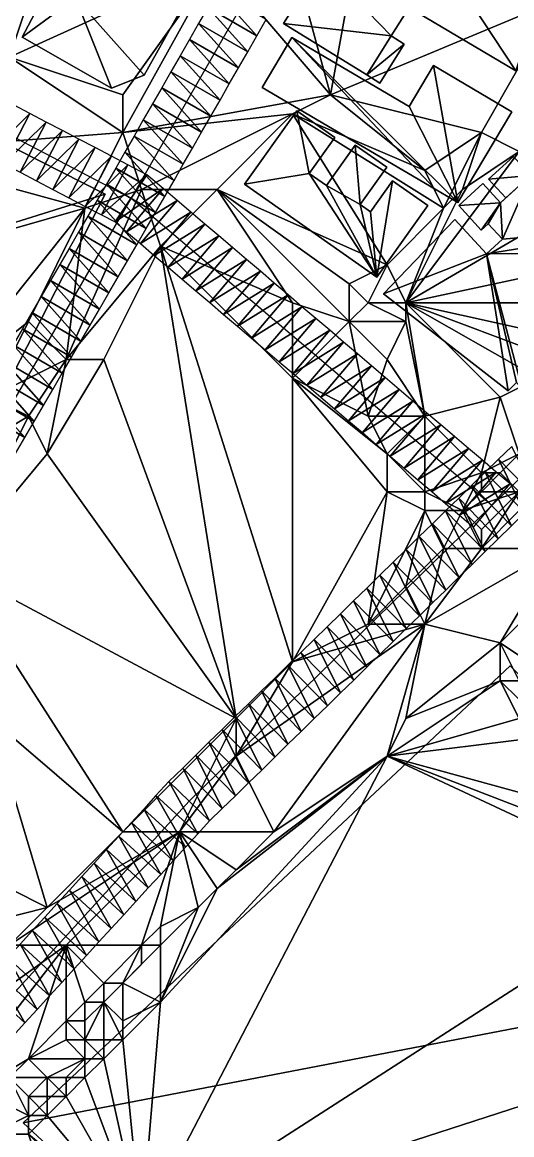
# Model space of a CAD drawing. Header units: metres. Extents: x -1103 to 901, y -902 to 905.
# Drawn here: x -886.7 to -834.8, y -190 to -72.3 of the extents above; entities that cross this region are included whole.
import ezdxf

# ---------------------------------------------------------------- set-up
doc = ezdxf.new("R2010")
doc.units = ezdxf.units.M
for name, color, linetype in [('OSM_BUILDING_FOOTPRINTS', 7, 'CONTINUOUS'), ('OSM_BUILDING_ROOFS', 1, 'CONTINUOUS'), ('OSM_BUILDING_WALLS', 8, 'CONTINUOUS'), ('OSM_ROAD_AXES', 2, 'CONTINUOUS'), ('OSM_ROAD_SURFACE', 9, 'CONTINUOUS'), ('OSM_TERRAIN', 3, 'CONTINUOUS')]:
    doc.layers.add(name, color=color, linetype=linetype)

msp = doc.modelspace()

# ---------------------------------------------------------------- linework, layer by layer
at = {"layer": 'OSM_BUILDING_FOOTPRINTS'}
for points in [[(-882.99, -62.86, 20.18), (-880.97, -58.94, 20.18), (-867.33, -66.48, 20.18), (-873.74, -77.91, 20.18), (-877.2, -79.29, 20.18), (-886.64, -73.89, 20.18), (-883.74, -68.31, 20.18), (-880.99, -69.72, 20.18), (-878.59, -65.11, 20.18), (-882.99, -62.86, 20.18)], [(-851.06, -67.53, 20.07), (-846.22, -59.48, 20.07), (-830.54, -68.78, 20.07), (-832.5, -72.05, 20.07), (-831.47, -72.65, 20.07), (-834.36, -77.45, 20.07), (-851.06, -67.53, 20.07)], [(-850.14, -77.89, 20.05), (-858.96, -72.44, 20.05), (-854.98, -66.09, 20.05), (-846.16, -71.55, 20.05), (-847.57, -73.77, 20.05), (-846.17, -74.63, 20.05), (-848.76, -78.76, 20.05), (-850.14, -77.89, 20.05)], [(-861.24, -79.22, 19.71), (-858.09, -73.94, 19.71), (-845.65, -81.25, 19.71), (-843.08, -76.91, 19.71), (-834.79, -81.79, 19.71), (-840.51, -91.4, 19.71), (-842.91, -89.99, 19.71), (-861.24, -79.22, 19.71)], [(-898.92, -79.86, 19.47), (-877.86, -90.51, 19.47), (-888.38, -111.04, 19.47), (-909.43, -100.39, 19.47), (-898.92, -79.86, 19.47)], [(-840.8, -93.18, 20.12), (-848.39, -101.06, 20.12), (-835.18, -111.33, 20.12), (-834.28, -110.44, 20.12), (-833.69, -111.12, 20.12), (-816.24, -96.61, 20.12), (-818.14, -93.73, 20.12), (-825.99, -84.3, 20.12), (-826.35, -84.54, 20.12), (-830.19, -80.33, 20.12), (-833.12, -82.88, 20.12), (-830.13, -86.13, 20.12), (-832.79, -88.53, 20.12), (-834.61, -86.54, 20.12), (-837.24, -88.93, 20.12), (-835.43, -90.91, 20.12), (-835.99, -91.42, 20.12), (-837.85, -89.4, 20.12), (-840.41, -91.72, 20.12), (-838.02, -94.33, 20.12), (-837.27, -93.64, 20.12), (-835.78, -95.27, 20.12), (-837.47, -96.81, 20.12), (-840.8, -93.18, 20.12)], [(-863.1, -89.44, 19.61), (-857.57, -81.68, 19.61), (-853.54, -84.5, 19.61), (-856.26, -88.31, 19.61), (-854.43, -89.6, 19.61), (-851.38, -85.31, 19.61), (-848.03, -87.66, 19.61), (-850.85, -91.61, 19.61), (-849.76, -92.37, 19.61), (-847.42, -89.09, 19.61), (-843.68, -91.72, 19.61), (-849.08, -99.31, 19.61), (-863.1, -89.44, 19.61)], [(-834.95, -140.42, 16.01), (-803, -172.74, 16.01), (-853.96, -219.1, 16.01), (-886.54, -188.79, 16.01), (-834.95, -140.42, 16.01)]]:
    msp.add_polyline3d(points, close=True, dxfattribs=at)
at = {"layer": 'OSM_BUILDING_ROOFS'}
for points in [[(-846.22, -59.48, 47.67), (-851.06, -67.53, 47.67), (-834.36, -77.45, 47.67)], [(-832.5, -72.05, 47.67), (-846.22, -59.48, 47.67), (-834.36, -77.45, 47.67)], [(-880.99, -69.72, 28.58), (-873.74, -77.91, 28.58), (-867.33, -66.48, 28.58)], [(-847.57, -73.77, 30.05), (-854.98, -66.09, 30.05), (-858.96, -72.44, 30.05)], [(-847.57, -73.77, 30.05), (-846.16, -71.55, 30.05), (-854.98, -66.09, 30.05)], [(-880.99, -69.72, 28.58), (-883.74, -68.31, 28.58), (-886.64, -73.89, 28.58)], [(-880.99, -69.72, 28.58), (-886.64, -73.89, 28.58), (-877.2, -79.29, 28.58)], [(-880.99, -69.72, 28.58), (-877.2, -79.29, 28.58), (-873.74, -77.91, 28.58)], [(-847.57, -73.77, 30.05), (-858.96, -72.44, 30.05), (-850.14, -77.89, 30.05)], [(-858.09, -73.94, 31.31), (-861.24, -79.22, 31.31), (-842.91, -89.99, 31.31)], [(-858.09, -73.94, 31.31), (-842.91, -89.99, 31.31), (-840.51, -91.4, 31.31)], [(-840.51, -91.4, 31.31), (-845.65, -81.25, 31.31), (-858.09, -73.94, 31.31)], [(-850.14, -77.89, 30.05), (-846.17, -74.63, 30.05), (-847.57, -73.77, 30.05)], [(-850.14, -77.89, 30.05), (-848.76, -78.76, 30.05), (-846.17, -74.63, 30.05)], [(-840.51, -91.4, 31.31), (-843.08, -76.91, 31.31), (-845.65, -81.25, 31.31)], [(-840.51, -91.4, 31.31), (-834.79, -81.79, 31.31), (-843.08, -76.91, 31.31)], [(-877.86, -90.51, 53.47), (-898.92, -79.86, 53.47), (-909.43, -100.39, 53.47)], [(-856.26, -88.31, 28.01), (-857.57, -81.68, 28.01), (-863.1, -89.44, 28.01)], [(-856.26, -88.31, 28.01), (-853.54, -84.5, 28.01), (-857.57, -81.68, 28.01)], [(-850.85, -91.61, 28.01), (-851.38, -85.31, 28.01), (-854.43, -89.6, 28.01)], [(-850.85, -91.61, 28.01), (-848.03, -87.66, 28.01), (-851.38, -85.31, 28.01)], [(-832.79, -88.53, 38.12), (-834.61, -86.54, 38.12), (-837.24, -88.93, 38.12)], [(-856.26, -88.31, 28.01), (-863.1, -89.44, 28.01), (-849.08, -99.31, 28.01)], [(-849.08, -99.31, 28.01), (-854.43, -89.6, 28.01), (-856.26, -88.31, 28.01)], [(-849.08, -99.31, 28.01), (-847.42, -89.09, 28.01), (-849.76, -92.37, 28.01)], [(-849.08, -99.31, 28.01), (-843.68, -91.72, 28.01), (-847.42, -89.09, 28.01)], [(-835.99, -91.42, 38.12), (-837.85, -89.4, 38.12), (-840.41, -91.72, 38.12)], [(-832.79, -88.53, 38.12), (-837.24, -88.93, 38.12), (-835.43, -90.91, 38.12)], [(-832.79, -88.53, 38.12), (-835.43, -90.91, 38.12), (-835.99, -91.42, 38.12)], [(-835.78, -95.27, 38.12), (-832.79, -88.53, 38.12), (-835.99, -91.42, 38.12)], [(-835.78, -95.27, 38.12), (-818.14, -93.73, 38.12), (-832.79, -88.53, 38.12)], [(-877.86, -90.51, 53.47), (-909.43, -100.39, 53.47), (-888.38, -111.04, 53.47)], [(-849.08, -99.31, 28.01), (-850.85, -91.61, 28.01), (-854.43, -89.6, 28.01)], [(-849.08, -99.31, 28.01), (-849.76, -92.37, 28.01), (-850.85, -91.61, 28.01)], [(-835.99, -91.42, 38.12), (-840.41, -91.72, 38.12), (-838.02, -94.33, 38.12)], [(-835.99, -91.42, 38.12), (-838.02, -94.33, 38.12), (-837.27, -93.64, 38.12)], [(-835.99, -91.42, 38.12), (-837.27, -93.64, 38.12), (-835.78, -95.27, 38.12)], [(-837.47, -96.81, 38.12), (-840.8, -93.18, 38.12), (-848.39, -101.06, 38.12)], [(-837.47, -96.81, 38.12), (-816.24, -96.61, 38.12), (-818.14, -93.73, 38.12)], [(-835.78, -95.27, 38.12), (-837.47, -96.81, 38.12), (-818.14, -93.73, 38.12)], [(-837.47, -96.81, 38.12), (-848.39, -101.06, 38.12), (-835.18, -111.33, 38.12)], [(-837.47, -96.81, 38.12), (-833.69, -111.12, 38.12), (-816.24, -96.61, 38.12)], [(-837.47, -96.81, 38.12), (-835.18, -111.33, 38.12), (-834.28, -110.44, 38.12)], [(-837.47, -96.81, 38.12), (-834.28, -110.44, 38.12), (-833.69, -111.12, 38.12)], [(-803, -172.74, 27.61), (-834.95, -140.42, 27.61), (-886.54, -188.79, 27.61)], [(-803, -172.74, 27.61), (-886.54, -188.79, 27.61), (-853.96, -219.1, 27.61)]]:
    msp.add_3dface(points, dxfattribs=at)
at = {"layer": 'OSM_BUILDING_WALLS'}
for points in [[(-873.74, -77.91, 20.18), (-867.33, -66.48, 20.18), (-867.33, -66.48, 28.58)], [(-873.74, -77.91, 20.18), (-867.33, -66.48, 28.58), (-873.74, -77.91, 28.58)], [(-854.98, -66.09, 20.05), (-858.96, -72.44, 20.05), (-858.96, -72.44, 30.05)], [(-854.98, -66.09, 20.05), (-858.96, -72.44, 30.05), (-854.98, -66.09, 30.05)], [(-851.06, -67.53, 20.07), (-834.36, -77.45, 20.07), (-834.36, -77.45, 47.67)], [(-851.06, -67.53, 20.07), (-834.36, -77.45, 47.67), (-851.06, -67.53, 47.67)], [(-883.74, -68.31, 20.18), (-886.64, -73.89, 20.18), (-886.64, -73.89, 28.58)], [(-883.74, -68.31, 20.18), (-886.64, -73.89, 28.58), (-883.74, -68.31, 28.58)], [(-847.57, -73.77, 20.05), (-846.16, -71.55, 20.05), (-846.16, -71.55, 30.05)], [(-847.57, -73.77, 20.05), (-846.16, -71.55, 30.05), (-847.57, -73.77, 30.05)], [(-858.96, -72.44, 20.05), (-850.14, -77.89, 20.05), (-850.14, -77.89, 30.05)], [(-858.96, -72.44, 20.05), (-850.14, -77.89, 30.05), (-858.96, -72.44, 30.05)], [(-886.64, -73.89, 20.18), (-877.2, -79.29, 20.18), (-877.2, -79.29, 28.58)], [(-886.64, -73.89, 20.18), (-877.2, -79.29, 28.58), (-886.64, -73.89, 28.58)], [(-858.09, -73.94, 19.71), (-861.24, -79.22, 19.71), (-861.24, -79.22, 31.31)], [(-858.09, -73.94, 19.71), (-861.24, -79.22, 31.31), (-858.09, -73.94, 31.31)], [(-845.65, -81.25, 19.71), (-858.09, -73.94, 19.71), (-858.09, -73.94, 31.31)], [(-845.65, -81.25, 19.71), (-858.09, -73.94, 31.31), (-845.65, -81.25, 31.31)], [(-846.17, -74.63, 20.05), (-847.57, -73.77, 20.05), (-847.57, -73.77, 30.05)], [(-846.17, -74.63, 20.05), (-847.57, -73.77, 30.05), (-846.17, -74.63, 30.05)], [(-848.76, -78.76, 20.05), (-846.17, -74.63, 20.05), (-846.17, -74.63, 30.05)], [(-848.76, -78.76, 20.05), (-846.17, -74.63, 30.05), (-848.76, -78.76, 30.05)], [(-843.08, -76.91, 19.71), (-845.65, -81.25, 19.71), (-845.65, -81.25, 31.31)], [(-843.08, -76.91, 19.71), (-845.65, -81.25, 31.31), (-843.08, -76.91, 31.31)], [(-834.79, -81.79, 19.71), (-843.08, -76.91, 19.71), (-843.08, -76.91, 31.31)], [(-834.79, -81.79, 19.71), (-843.08, -76.91, 31.31), (-834.79, -81.79, 31.31)], [(-877.2, -79.29, 20.18), (-873.74, -77.91, 20.18), (-873.74, -77.91, 28.58)], [(-877.2, -79.29, 20.18), (-873.74, -77.91, 28.58), (-877.2, -79.29, 28.58)], [(-850.14, -77.89, 20.05), (-848.76, -78.76, 20.05), (-848.76, -78.76, 30.05)], [(-850.14, -77.89, 20.05), (-848.76, -78.76, 30.05), (-850.14, -77.89, 30.05)], [(-877.86, -90.51, 19.47), (-898.92, -79.86, 19.47), (-898.92, -79.86, 53.47)], [(-877.86, -90.51, 19.47), (-898.92, -79.86, 53.47), (-877.86, -90.51, 53.47)], [(-861.24, -79.22, 19.71), (-842.91, -89.99, 19.71), (-842.91, -89.99, 31.31)], [(-861.24, -79.22, 19.71), (-842.91, -89.99, 31.31), (-861.24, -79.22, 31.31)], [(-857.57, -81.68, 19.61), (-863.1, -89.44, 19.61), (-863.1, -89.44, 28.01)], [(-857.57, -81.68, 19.61), (-863.1, -89.44, 28.01), (-857.57, -81.68, 28.01)], [(-853.54, -84.5, 19.61), (-857.57, -81.68, 19.61), (-857.57, -81.68, 28.01)], [(-853.54, -84.5, 19.61), (-857.57, -81.68, 28.01), (-853.54, -84.5, 28.01)], [(-840.51, -91.4, 19.71), (-834.79, -81.79, 19.71), (-834.79, -81.79, 31.31)], [(-840.51, -91.4, 19.71), (-834.79, -81.79, 31.31), (-840.51, -91.4, 31.31)], [(-856.26, -88.31, 19.61), (-853.54, -84.5, 19.61), (-853.54, -84.5, 28.01)], [(-856.26, -88.31, 19.61), (-853.54, -84.5, 28.01), (-856.26, -88.31, 28.01)], [(-851.38, -85.31, 19.61), (-854.43, -89.6, 19.61), (-854.43, -89.6, 28.01)], [(-851.38, -85.31, 19.61), (-854.43, -89.6, 28.01), (-851.38, -85.31, 28.01)], [(-848.03, -87.66, 19.61), (-851.38, -85.31, 19.61), (-851.38, -85.31, 28.01)], [(-848.03, -87.66, 19.61), (-851.38, -85.31, 28.01), (-848.03, -87.66, 28.01)], [(-834.61, -86.54, 20.12), (-837.24, -88.93, 20.12), (-837.24, -88.93, 38.12)], [(-834.61, -86.54, 20.12), (-837.24, -88.93, 38.12), (-834.61, -86.54, 38.12)], [(-850.85, -91.61, 19.61), (-848.03, -87.66, 19.61), (-848.03, -87.66, 28.01)], [(-850.85, -91.61, 19.61), (-848.03, -87.66, 28.01), (-850.85, -91.61, 28.01)], [(-863.1, -89.44, 19.61), (-849.08, -99.31, 19.61), (-849.08, -99.31, 28.01)], [(-863.1, -89.44, 19.61), (-849.08, -99.31, 28.01), (-863.1, -89.44, 28.01)], [(-854.43, -89.6, 19.61), (-856.26, -88.31, 19.61), (-856.26, -88.31, 28.01)], [(-854.43, -89.6, 19.61), (-856.26, -88.31, 28.01), (-854.43, -89.6, 28.01)], [(-847.42, -89.09, 19.61), (-849.76, -92.37, 19.61), (-849.76, -92.37, 28.01)], [(-847.42, -89.09, 19.61), (-849.76, -92.37, 28.01), (-847.42, -89.09, 28.01)], [(-843.68, -91.72, 19.61), (-847.42, -89.09, 19.61), (-847.42, -89.09, 28.01)], [(-843.68, -91.72, 19.61), (-847.42, -89.09, 28.01), (-843.68, -91.72, 28.01)], [(-837.85, -89.4, 20.12), (-840.41, -91.72, 20.12), (-840.41, -91.72, 38.12)], [(-837.85, -89.4, 20.12), (-840.41, -91.72, 38.12), (-837.85, -89.4, 38.12)], [(-835.99, -91.42, 20.12), (-837.85, -89.4, 20.12), (-837.85, -89.4, 38.12)], [(-835.99, -91.42, 20.12), (-837.85, -89.4, 38.12), (-835.99, -91.42, 38.12)], [(-837.24, -88.93, 20.12), (-835.43, -90.91, 20.12), (-835.43, -90.91, 38.12)], [(-837.24, -88.93, 20.12), (-835.43, -90.91, 38.12), (-837.24, -88.93, 38.12)], [(-888.38, -111.04, 19.47), (-877.86, -90.51, 19.47), (-877.86, -90.51, 53.47)], [(-888.38, -111.04, 19.47), (-877.86, -90.51, 53.47), (-888.38, -111.04, 53.47)], [(-842.91, -89.99, 19.71), (-840.51, -91.4, 19.71), (-840.51, -91.4, 31.31)], [(-842.91, -89.99, 19.71), (-840.51, -91.4, 31.31), (-842.91, -89.99, 31.31)], [(-849.76, -92.37, 19.61), (-850.85, -91.61, 19.61), (-850.85, -91.61, 28.01)], [(-849.76, -92.37, 19.61), (-850.85, -91.61, 28.01), (-849.76, -92.37, 28.01)], [(-849.08, -99.31, 19.61), (-843.68, -91.72, 19.61), (-843.68, -91.72, 28.01)], [(-849.08, -99.31, 19.61), (-843.68, -91.72, 28.01), (-849.08, -99.31, 28.01)], [(-840.41, -91.72, 20.12), (-838.02, -94.33, 20.12), (-838.02, -94.33, 38.12)], [(-840.41, -91.72, 20.12), (-838.02, -94.33, 38.12), (-840.41, -91.72, 38.12)], [(-835.43, -90.91, 20.12), (-835.99, -91.42, 20.12), (-835.99, -91.42, 38.12)], [(-835.43, -90.91, 20.12), (-835.99, -91.42, 38.12), (-835.43, -90.91, 38.12)], [(-840.8, -93.18, 20.12), (-848.39, -101.06, 20.12), (-848.39, -101.06, 38.12)], [(-840.8, -93.18, 20.12), (-848.39, -101.06, 38.12), (-840.8, -93.18, 38.12)], [(-837.47, -96.81, 20.12), (-840.8, -93.18, 20.12), (-840.8, -93.18, 38.12)], [(-837.47, -96.81, 20.12), (-840.8, -93.18, 38.12), (-837.47, -96.81, 38.12)], [(-838.02, -94.33, 20.12), (-837.27, -93.64, 20.12), (-837.27, -93.64, 38.12)], [(-838.02, -94.33, 20.12), (-837.27, -93.64, 38.12), (-838.02, -94.33, 38.12)], [(-837.27, -93.64, 20.12), (-835.78, -95.27, 20.12), (-835.78, -95.27, 38.12)], [(-837.27, -93.64, 20.12), (-835.78, -95.27, 38.12), (-837.27, -93.64, 38.12)], [(-835.78, -95.27, 20.12), (-837.47, -96.81, 20.12), (-837.47, -96.81, 38.12)], [(-835.78, -95.27, 20.12), (-837.47, -96.81, 38.12), (-835.78, -95.27, 38.12)], [(-848.39, -101.06, 20.12), (-835.18, -111.33, 20.12), (-835.18, -111.33, 38.12)], [(-848.39, -101.06, 20.12), (-835.18, -111.33, 38.12), (-848.39, -101.06, 38.12)], [(-835.18, -111.33, 20.12), (-834.28, -110.44, 20.12), (-834.28, -110.44, 38.12)], [(-835.18, -111.33, 20.12), (-834.28, -110.44, 38.12), (-835.18, -111.33, 38.12)], [(-834.95, -140.42, 16.01), (-886.54, -188.79, 16.01), (-886.54, -188.79, 27.61)], [(-834.95, -140.42, 16.01), (-886.54, -188.79, 27.61), (-834.95, -140.42, 27.61)], [(-803, -172.74, 16.01), (-834.95, -140.42, 16.01), (-834.95, -140.42, 27.61)], [(-803, -172.74, 16.01), (-834.95, -140.42, 27.61), (-803, -172.74, 27.61)], [(-853.96, -219.1, 16.01), (-803, -172.74, 16.01), (-803, -172.74, 27.61)], [(-853.96, -219.1, 16.01), (-803, -172.74, 27.61), (-853.96, -219.1, 27.61)], [(-886.54, -188.79, 16.01), (-853.96, -219.1, 16.01), (-853.96, -219.1, 27.61)], [(-886.54, -188.79, 16.01), (-853.96, -219.1, 27.61), (-886.54, -188.79, 27.61)]]:
    msp.add_3dface(points, dxfattribs=at)
at = {"layer": 'OSM_ROAD_AXES'}
for points in [[(-361.46, 281.7, 11.57), (-475.74, 185.06, 13.24), (-568.43, 108.56, 15.08), (-658.46, 30.52, 14.78), (-712.63, -16.99, 17.95), (-735.86, -37.05, 19.85), (-738.54, -38.99, 20.27), (-740.68, -40.84, 20.93), (-812.99, -100.18, 24.89), (-836.91, -123.46, 22.18), (-868.95, -154.75, 17.43), (-897.76, -186.21, 15.97), (-899.91, -187.93, 15.96)], [(-836.91, -123.46, 22.18), (-875.12, -90.96, 21.74), (-933.89, -60.25, 22.97), (-942.52, -55.51, 22.66), (-997.96, -25.09, 21.08), (-1087.65, 24.11, 18.02), (-1089.89, 25.32, 18.02), (-1100, 30.73, 18.1)], [(-971.37, -249.69, 19.74), (-946.02, -209.72, 20.93), (-932.52, -188.95, 19.91), (-923.53, -174.29, 19.54), (-875.12, -90.96, 21.74), (-849.73, -46.74, 21.96), (-830.73, -13.91, 20.02), (-809.84, 21.7, 16.4), (-809.41, 22.47, 16.41)]]:
    msp.add_polyline3d(points, dxfattribs=at)
at = {"layer": 'OSM_ROAD_SURFACE'}
for points in [[(-861.78, -73.74, 22.12), (-866, -69.06, 22.18), (-866.98, -70.76, 22.14)], [(-861.78, -73.74, 22.12), (-860.8, -72.04, 22.16), (-866, -69.06, 22.18)], [(-862.75, -75.44, 22.09), (-866.98, -70.76, 22.14), (-867.96, -72.46, 22.11)], [(-862.75, -75.44, 22.09), (-861.78, -73.74, 22.12), (-866.98, -70.76, 22.14)], [(-863.73, -77.14, 22.05), (-867.96, -72.46, 22.11), (-868.93, -74.16, 22.07)], [(-863.73, -77.14, 22.05), (-862.75, -75.44, 22.09), (-867.96, -72.46, 22.11)], [(-864.71, -78.85, 22.02), (-868.93, -74.16, 22.07), (-869.91, -75.86, 22.04)], [(-864.71, -78.85, 22.02), (-863.73, -77.14, 22.05), (-868.93, -74.16, 22.07)], [(-865.68, -80.55, 21.98), (-869.91, -75.86, 22.04), (-870.89, -77.56, 22)], [(-865.68, -80.55, 21.98), (-864.71, -78.85, 22.02), (-869.91, -75.86, 22.04)], [(-866.66, -82.25, 21.95), (-870.89, -77.56, 22), (-871.86, -79.26, 21.96)], [(-866.66, -82.25, 21.95), (-865.68, -80.55, 21.98), (-870.89, -77.56, 22)], [(-867.64, -83.95, 21.79), (-871.86, -79.26, 21.96), (-872.84, -80.96, 21.93)], [(-867.64, -83.95, 21.79), (-866.66, -82.25, 21.95), (-871.86, -79.26, 21.96)], [(-885.83, -81.97, 22.07), (-887.56, -81.07, 22.12), (-890.34, -86.39, 22.04)], [(-868.61, -85.65, 21.77), (-872.84, -80.96, 21.93), (-873.82, -82.66, 21.89)], [(-868.61, -85.65, 21.77), (-867.64, -83.95, 21.79), (-872.84, -80.96, 21.93)], [(-885.83, -81.97, 22.07), (-890.34, -86.39, 22.04), (-888.61, -87.29, 22.03)], [(-884.1, -82.88, 22.01), (-885.83, -81.97, 22.07), (-888.61, -87.29, 22.03)], [(-884.1, -82.88, 22.01), (-888.61, -87.29, 22.03), (-886.88, -88.2, 22.02)], [(-882.38, -83.78, 21.96), (-884.1, -82.88, 22.01), (-886.88, -88.2, 22.02)], [(-869.59, -87.35, 21.76), (-873.82, -82.66, 21.89), (-874.79, -84.36, 21.84)], [(-869.59, -87.35, 21.76), (-868.61, -85.65, 21.77), (-873.82, -82.66, 21.89)], [(-882.38, -83.78, 21.96), (-886.88, -88.2, 22.02), (-885.15, -89.1, 22)], [(-880.65, -84.69, 21.92), (-882.38, -83.78, 21.96), (-885.15, -89.1, 22)], [(-880.65, -84.69, 21.92), (-885.15, -89.1, 22), (-883.42, -90, 21.99)], [(-878.92, -85.59, 21.9), (-880.65, -84.69, 21.92), (-883.42, -90, 21.99)], [(-870.57, -89.05, 21.73), (-874.79, -84.36, 21.84), (-875.77, -86.06, 21.84)], [(-870.57, -89.05, 21.73), (-869.59, -87.35, 21.76), (-874.79, -84.36, 21.84)], [(-878.92, -85.59, 21.9), (-883.42, -90, 21.99), (-881.7, -90.91, 21.98)], [(-877.19, -86.49, 21.89), (-878.92, -85.59, 21.9), (-881.7, -90.91, 21.98)], [(-877.19, -86.49, 21.89), (-881.7, -90.91, 21.98), (-879.97, -91.81, 21.96)], [(-875.46, -87.39, 21.82), (-877.19, -86.49, 21.89), (-879.97, -91.81, 21.96)], [(-871.54, -90.75, 21.65), (-875.77, -86.06, 21.84), (-876.75, -87.76, 21.87)], [(-871.54, -90.75, 21.65), (-870.57, -89.05, 21.73), (-875.77, -86.06, 21.84)], [(-875.46, -87.39, 21.82), (-879.97, -91.81, 21.96), (-878.24, -92.71, 21.89)], [(-873.45, -88.47, 21.78), (-875.46, -87.39, 21.82), (-878.24, -92.71, 21.89)], [(-872.52, -92.46, 21.54), (-876.75, -87.76, 21.87), (-877.72, -89.46, 21.89)], [(-872.52, -92.46, 21.54), (-871.54, -90.75, 21.65), (-876.75, -87.76, 21.87)], [(-873.52, -94.16, 21.52), (-877.72, -89.46, 21.89), (-878.7, -91.15, 21.92)], [(-873.45, -88.47, 21.78), (-878.24, -92.71, 21.89), (-876.8, -93.44, 21.82)], [(-873.52, -94.16, 21.52), (-872.52, -92.46, 21.54), (-877.72, -89.46, 21.89)], [(-871.71, -89.92, 21.72), (-873.45, -88.47, 21.78), (-876.8, -93.44, 21.82)], [(-871.71, -89.92, 21.72), (-876.8, -93.44, 21.82), (-875.6, -94.49, 21.73)], [(-870.24, -91.17, 21.59), (-871.71, -89.92, 21.72), (-875.6, -94.49, 21.73)], [(-874.5, -95.86, 21.55), (-878.7, -91.15, 21.92), (-879.69, -92.85, 21.94)], [(-874.5, -95.86, 21.55), (-873.52, -94.16, 21.52), (-878.7, -91.15, 21.92)], [(-870.24, -91.17, 21.59), (-875.6, -94.49, 21.73), (-874.13, -95.74, 21.51)], [(-868.77, -92.42, 21.46), (-870.24, -91.17, 21.59), (-874.13, -95.74, 21.51)], [(-875.49, -97.56, 21.58), (-879.69, -92.85, 21.94), (-880.68, -94.55, 21.94)], [(-875.49, -97.56, 21.58), (-874.5, -95.86, 21.55), (-879.69, -92.85, 21.94)], [(-868.77, -92.42, 21.46), (-874.13, -95.74, 21.51), (-872.66, -96.99, 21.27)], [(-867.3, -93.67, 21.37), (-868.77, -92.42, 21.46), (-872.66, -96.99, 21.27)], [(-867.3, -93.67, 21.37), (-872.66, -96.99, 21.27), (-871.19, -98.24, 21.14)], [(-865.83, -94.92, 21.28), (-867.3, -93.67, 21.37), (-871.19, -98.24, 21.14)], [(-876.48, -99.27, 21.61), (-880.68, -94.55, 21.94), (-881.67, -96.25, 21.92)], [(-876.48, -99.27, 21.61), (-875.49, -97.56, 21.58), (-880.68, -94.55, 21.94)], [(-865.83, -94.92, 21.28), (-871.19, -98.24, 21.14), (-869.72, -99.49, 21.09)], [(-864.36, -96.17, 21.19), (-865.83, -94.92, 21.28), (-869.72, -99.49, 21.09)], [(-877.47, -100.97, 21.64), (-881.67, -96.25, 21.92), (-882.66, -97.95, 21.89)], [(-877.47, -100.97, 21.64), (-876.48, -99.27, 21.61), (-881.67, -96.25, 21.92)], [(-864.36, -96.17, 21.19), (-869.72, -99.49, 21.09), (-868.25, -100.74, 21.04)], [(-862.89, -97.42, 21.1), (-864.36, -96.17, 21.19), (-868.25, -100.74, 21.04)], [(-862.89, -97.42, 21.1), (-868.25, -100.74, 21.04), (-866.78, -101.99, 20.99)], [(-861.42, -98.67, 21.01), (-862.89, -97.42, 21.1), (-866.78, -101.99, 20.99)], [(-878.46, -102.67, 21.67), (-882.66, -97.95, 21.89), (-883.64, -99.65, 21.87)], [(-878.46, -102.67, 21.67), (-877.47, -100.97, 21.64), (-882.66, -97.95, 21.89)], [(-861.42, -98.67, 21.01), (-866.78, -101.99, 20.99), (-865.31, -103.24, 20.94)], [(-859.95, -99.92, 20.92), (-861.42, -98.67, 21.01), (-865.31, -103.24, 20.94)], [(-879.44, -104.37, 21.7), (-883.64, -99.65, 21.87), (-884.63, -101.35, 21.85)], [(-879.44, -104.37, 21.7), (-878.46, -102.67, 21.67), (-883.64, -99.65, 21.87)], [(-859.95, -99.92, 20.92), (-865.31, -103.24, 20.94), (-863.84, -104.49, 20.89)], [(-858.48, -101.17, 20.84), (-859.95, -99.92, 20.92), (-863.84, -104.49, 20.89)], [(-858.48, -101.17, 20.84), (-863.84, -104.49, 20.89), (-862.37, -105.74, 20.84)], [(-857.01, -102.42, 20.79), (-858.48, -101.17, 20.84), (-862.37, -105.74, 20.84)], [(-880.43, -106.07, 21.73), (-884.63, -101.35, 21.85), (-885.62, -103.05, 21.84)], [(-880.43, -106.07, 21.73), (-879.44, -104.37, 21.7), (-884.63, -101.35, 21.85)], [(-857.01, -102.42, 20.79), (-862.37, -105.74, 20.84), (-860.9, -106.99, 20.78)], [(-855.54, -103.67, 20.79), (-857.01, -102.42, 20.79), (-860.9, -106.99, 20.78)], [(-881.42, -107.77, 21.72), (-885.62, -103.05, 21.84), (-886.61, -104.75, 21.8)], [(-881.42, -107.77, 21.72), (-880.43, -106.07, 21.73), (-885.62, -103.05, 21.84)], [(-882.41, -109.47, 21.67), (-886.61, -104.75, 21.8), (-887.6, -106.45, 21.73)], [(-882.41, -109.47, 21.67), (-881.42, -107.77, 21.72), (-886.61, -104.75, 21.8)], [(-855.54, -103.67, 20.79), (-860.9, -106.99, 20.78), (-859.43, -108.24, 20.72)], [(-854.07, -104.92, 20.8), (-855.54, -103.67, 20.79), (-859.43, -108.24, 20.72)], [(-854.07, -104.92, 20.8), (-859.43, -108.24, 20.72), (-857.96, -109.49, 20.66)], [(-852.6, -106.17, 20.84), (-854.07, -104.92, 20.8), (-857.96, -109.49, 20.66)], [(-883.4, -111.17, 21.57), (-887.6, -106.45, 21.73), (-888.58, -108.16, 21.66)], [(-883.4, -111.17, 21.57), (-882.41, -109.47, 21.67), (-887.6, -106.45, 21.73)], [(-852.6, -106.17, 20.84), (-857.96, -109.49, 20.66), (-856.49, -110.74, 20.72)], [(-851.13, -107.42, 20.9), (-852.6, -106.17, 20.84), (-856.49, -110.74, 20.72)], [(-884.38, -112.87, 21.47), (-888.58, -108.16, 21.66), (-889.57, -109.86, 21.59)], [(-884.38, -112.87, 21.47), (-883.4, -111.17, 21.57), (-888.58, -108.16, 21.66)], [(-851.13, -107.42, 20.9), (-856.49, -110.74, 20.72), (-855.02, -111.99, 20.78)], [(-849.66, -108.67, 20.93), (-851.13, -107.42, 20.9), (-855.02, -111.99, 20.78)], [(-849.66, -108.67, 20.93), (-855.02, -111.99, 20.78), (-853.55, -113.24, 20.85)], [(-848.19, -109.92, 20.96), (-849.66, -108.67, 20.93), (-853.55, -113.24, 20.85)], [(-885.37, -114.57, 21.37), (-889.57, -109.86, 21.59), (-890.56, -111.56, 21.52)], [(-885.37, -114.57, 21.37), (-884.38, -112.87, 21.47), (-889.57, -109.86, 21.59)], [(-848.19, -109.92, 20.96), (-853.55, -113.24, 20.85), (-852.08, -114.49, 20.91)], [(-846.72, -111.17, 21.02), (-848.19, -109.92, 20.96), (-852.08, -114.49, 20.91)], [(-886.36, -116.27, 21.3), (-890.56, -111.56, 21.52), (-891.55, -113.26, 21.42)], [(-886.36, -116.27, 21.3), (-885.37, -114.57, 21.37), (-890.56, -111.56, 21.52)], [(-846.72, -111.17, 21.02), (-852.08, -114.49, 20.91), (-850.61, -115.74, 20.98)], [(-845.25, -112.42, 21.08), (-846.72, -111.17, 21.02), (-850.61, -115.74, 20.98)], [(-845.25, -112.42, 21.08), (-850.61, -115.74, 20.98), (-849.14, -116.99, 21.04)], [(-843.78, -113.67, 21.23), (-845.25, -112.42, 21.08), (-849.14, -116.99, 21.04)], [(-887.35, -117.97, 21.22), (-886.36, -116.27, 21.3), (-891.55, -113.26, 21.42)], [(-843.78, -113.67, 21.23), (-849.14, -116.99, 21.04), (-847.67, -118.24, 21.12)], [(-842.31, -114.92, 21.36), (-843.78, -113.67, 21.23), (-847.67, -118.24, 21.12)], [(-842.31, -114.92, 21.36), (-847.67, -118.24, 21.12), (-846.2, -119.49, 21.25)], [(-840.84, -116.17, 21.53), (-842.31, -114.92, 21.36), (-846.2, -119.49, 21.25)], [(-840.84, -116.17, 21.53), (-846.2, -119.49, 21.25), (-844.73, -120.74, 21.37)], [(-839.37, -117.42, 21.69), (-840.84, -116.17, 21.53), (-844.73, -120.74, 21.37)], [(-839.37, -117.42, 21.69), (-844.73, -120.74, 21.37), (-843.26, -121.99, 21.49)], [(-837.9, -118.67, 21.85), (-839.37, -117.42, 21.69), (-843.26, -121.99, 21.49)], [(-834.78, -117.2, 22.87), (-836.19, -118.57, 22.36), (-832, -122.87, 22.55)], [(-837.9, -118.67, 21.85), (-843.26, -121.99, 21.49), (-841.79, -123.24, 21.53)], [(-836.43, -119.92, 22.35), (-837.9, -118.67, 21.85), (-841.79, -123.24, 21.53)], [(-836.19, -118.57, 22.36), (-837.59, -119.94, 21.88), (-833.41, -124.24, 22.3)], [(-836.19, -118.57, 22.36), (-833.41, -124.24, 22.3), (-832, -122.87, 22.55)], [(-836.43, -119.92, 22.35), (-841.79, -123.24, 21.53), (-840.32, -124.49, 21.59)], [(-834.97, -121.17, 22.68), (-836.43, -119.92, 22.35), (-840.32, -124.49, 21.59)], [(-837.59, -119.94, 21.88), (-839, -121.31, 21.68), (-834.81, -125.61, 21.98)], [(-837.59, -119.94, 21.88), (-834.81, -125.61, 21.98), (-833.41, -124.24, 22.3)], [(-834.97, -121.17, 22.68), (-840.32, -124.49, 21.59), (-838.85, -125.74, 21.64)], [(-839, -121.31, 21.68), (-840.4, -122.67, 21.62), (-836.21, -126.97, 21.67)], [(-839, -121.31, 21.68), (-836.21, -126.97, 21.67), (-834.81, -125.61, 21.98)], [(-840.4, -122.67, 21.62), (-841.79, -124.03, 21.35), (-837.6, -128.32, 21.36)], [(-840.4, -122.67, 21.62), (-837.6, -128.32, 21.36), (-836.21, -126.97, 21.67)], [(-841.79, -124.03, 21.35), (-843.18, -125.39, 21.13), (-838.99, -129.69, 21.08)], [(-841.79, -124.03, 21.35), (-838.99, -129.69, 21.08), (-837.6, -128.32, 21.36)], [(-843.18, -125.39, 21.13), (-844.58, -126.75, 20.83), (-840.38, -131.05, 20.8)], [(-843.18, -125.39, 21.13), (-840.38, -131.05, 20.8), (-838.99, -129.69, 21.08)], [(-844.58, -126.75, 20.83), (-845.97, -128.11, 20.56), (-841.78, -132.41, 20.57)], [(-844.58, -126.75, 20.83), (-841.78, -132.41, 20.57), (-840.38, -131.05, 20.8)], [(-845.97, -128.11, 20.56), (-847.36, -129.47, 20.31), (-843.17, -133.77, 20.33)], [(-845.97, -128.11, 20.56), (-843.17, -133.77, 20.33), (-841.78, -132.41, 20.57)], [(-847.36, -129.47, 20.31), (-848.76, -130.83, 20.05), (-844.57, -135.13, 20.05)], [(-847.36, -129.47, 20.31), (-844.57, -135.13, 20.05), (-843.17, -133.77, 20.33)], [(-848.76, -130.83, 20.05), (-850.15, -132.19, 19.84), (-845.96, -136.49, 19.78)], [(-848.76, -130.83, 20.05), (-845.96, -136.49, 19.78), (-844.57, -135.13, 20.05)], [(-850.15, -132.19, 19.84), (-851.54, -133.55, 19.64), (-847.35, -137.85, 19.64)], [(-850.15, -132.19, 19.84), (-847.35, -137.85, 19.64), (-845.96, -136.49, 19.78)], [(-851.54, -133.55, 19.64), (-852.94, -134.91, 19.45), (-848.75, -139.21, 19.52)], [(-851.54, -133.55, 19.64), (-848.75, -139.21, 19.52), (-847.35, -137.85, 19.64)], [(-852.94, -134.91, 19.45), (-854.33, -136.28, 19.26), (-850.14, -140.57, 19.37)], [(-852.94, -134.91, 19.45), (-850.14, -140.57, 19.37), (-848.75, -139.21, 19.52)], [(-854.33, -136.28, 19.26), (-855.72, -137.63, 19.07), (-851.53, -141.93, 19.21)], [(-854.33, -136.28, 19.26), (-851.53, -141.93, 19.21), (-850.14, -140.57, 19.37)], [(-855.72, -137.63, 19.07), (-857.12, -139, 18.88), (-852.92, -143.29, 19.05)], [(-855.72, -137.63, 19.07), (-852.92, -143.29, 19.05), (-851.53, -141.93, 19.21)], [(-857.12, -139, 18.88), (-858.51, -140.35, 18.71), (-854.32, -144.65, 18.89)], [(-857.12, -139, 18.88), (-854.32, -144.65, 18.89), (-852.92, -143.29, 19.05)], [(-858.51, -140.35, 18.71), (-859.9, -141.72, 18.58), (-855.71, -146.01, 18.74)], [(-858.51, -140.35, 18.71), (-855.71, -146.01, 18.74), (-854.32, -144.65, 18.89)], [(-859.9, -141.72, 18.58), (-861.3, -143.08, 18.44), (-857.1, -147.37, 18.58)], [(-859.9, -141.72, 18.58), (-857.1, -147.37, 18.58), (-855.71, -146.01, 18.74)], [(-861.3, -143.08, 18.44), (-862.69, -144.44, 18.31), (-858.5, -148.73, 18.42)], [(-861.3, -143.08, 18.44), (-858.5, -148.73, 18.42), (-857.1, -147.37, 18.58)], [(-862.69, -144.44, 18.31), (-864.08, -145.8, 18.18), (-859.89, -150.09, 18.26)], [(-862.69, -144.44, 18.31), (-859.89, -150.09, 18.26), (-858.5, -148.73, 18.42)], [(-864.08, -145.8, 18.18), (-865.48, -147.16, 18.06), (-861.28, -151.45, 18.1)], [(-864.08, -145.8, 18.18), (-861.28, -151.45, 18.1), (-859.89, -150.09, 18.26)], [(-865.48, -147.16, 18.06), (-866.87, -148.52, 17.93), (-862.68, -152.81, 17.94)], [(-865.48, -147.16, 18.06), (-862.68, -152.81, 17.94), (-861.28, -151.45, 18.1)], [(-866.87, -148.52, 17.93), (-868.26, -149.88, 17.8), (-864.07, -154.17, 17.78)], [(-866.87, -148.52, 17.93), (-864.07, -154.17, 17.78), (-862.68, -152.81, 17.94)], [(-868.26, -149.88, 17.8), (-869.65, -151.24, 17.66), (-865.46, -155.53, 17.61)], [(-868.26, -149.88, 17.8), (-865.46, -155.53, 17.61), (-864.07, -154.17, 17.78)], [(-869.65, -151.24, 17.66), (-871.11, -152.66, 17.53), (-866.8, -156.83, 17.46)], [(-869.65, -151.24, 17.66), (-866.8, -156.83, 17.46), (-865.46, -155.53, 17.61)], [(-871.11, -152.66, 17.53), (-872.48, -154.15, 17.38), (-868.05, -158.2, 17.3)], [(-871.11, -152.66, 17.53), (-868.05, -158.2, 17.3), (-866.8, -156.83, 17.46)], [(-872.48, -154.15, 17.38), (-873.78, -155.58, 17.24), (-869.36, -159.63, 17.15)], [(-872.48, -154.15, 17.38), (-869.36, -159.63, 17.15), (-868.05, -158.2, 17.3)], [(-873.78, -155.58, 17.24), (-875.09, -157.01, 17.1), (-870.67, -161.06, 17.02)], [(-873.78, -155.58, 17.24), (-870.67, -161.06, 17.02), (-869.36, -159.63, 17.15)], [(-875.09, -157.01, 17.1), (-876.4, -158.44, 16.98), (-871.98, -162.49, 16.94)], [(-875.09, -157.01, 17.1), (-871.98, -162.49, 16.94), (-870.67, -161.06, 17.02)], [(-876.4, -158.44, 16.98), (-877.71, -159.87, 16.92), (-873.29, -163.92, 16.86)], [(-876.4, -158.44, 16.98), (-873.29, -163.92, 16.86), (-871.98, -162.49, 16.94)], [(-877.71, -159.87, 16.92), (-879.02, -161.3, 16.85), (-874.6, -165.35, 16.78)], [(-877.71, -159.87, 16.92), (-874.6, -165.35, 16.78), (-873.29, -163.92, 16.86)], [(-879.02, -161.3, 16.85), (-880.33, -162.73, 16.79), (-875.9, -166.78, 16.7)], [(-879.02, -161.3, 16.85), (-875.9, -166.78, 16.7), (-874.6, -165.35, 16.78)], [(-880.33, -162.73, 16.79), (-881.64, -164.16, 16.73), (-877.21, -168.21, 16.62)], [(-880.33, -162.73, 16.79), (-877.21, -168.21, 16.62), (-875.9, -166.78, 16.7)], [(-881.64, -164.16, 16.73), (-882.95, -165.59, 16.66), (-878.52, -169.64, 16.54)], [(-881.64, -164.16, 16.73), (-878.52, -169.64, 16.54), (-877.21, -168.21, 16.62)], [(-882.95, -165.59, 16.66), (-884.26, -167.02, 16.57), (-879.83, -171.07, 16.46)], [(-882.95, -165.59, 16.66), (-879.83, -171.07, 16.46), (-878.52, -169.64, 16.54)], [(-884.26, -167.02, 16.57), (-885.57, -168.45, 16.48), (-881.14, -172.5, 16.39)], [(-884.26, -167.02, 16.57), (-881.14, -172.5, 16.39), (-879.83, -171.07, 16.46)], [(-885.57, -168.45, 16.48), (-886.88, -169.88, 16.41), (-882.45, -173.93, 16.31)], [(-885.57, -168.45, 16.48), (-882.45, -173.93, 16.31), (-881.14, -172.5, 16.39)], [(-886.88, -169.88, 16.41), (-888.19, -171.31, 16.35), (-883.76, -175.36, 16.24)], [(-886.88, -169.88, 16.41), (-883.76, -175.36, 16.24), (-882.45, -173.93, 16.31)], [(-888.19, -171.31, 16.35), (-889.5, -172.74, 16.3), (-885.07, -176.79, 16.21)], [(-888.19, -171.31, 16.35), (-885.07, -176.79, 16.21), (-883.76, -175.36, 16.24)], [(-889.5, -172.74, 16.3), (-890.8, -174.17, 16.24), (-886.38, -178.22, 16.18)], [(-889.5, -172.74, 16.3), (-886.38, -178.22, 16.18), (-885.07, -176.79, 16.21)], [(-890.8, -174.17, 16.24), (-887.69, -179.65, 16.15), (-886.38, -178.22, 16.18)]]:
    msp.add_3dface(points, dxfattribs=at)
at = {"layer": 'OSM_TERRAIN'}
for points in [[(-892, -72, 22.84), (-888, -76, 22.24), (-882, -58, 22.42)], [(-888, -76, 22.24), (-866, -66, 22.18), (-882, -58, 22.42)], [(-866, -66, 22.18), (-854, -80, 22.02), (-860, -58, 22.25)], [(-854, -80, 22.02), (-850, -58, 22.02), (-860, -58, 22.25)], [(-854, -80, 22.02), (-830, -70, 22.27), (-850, -58, 22.02)], [(-876, -80, 22.2), (-866, -66, 22.18), (-888, -76, 22.24)], [(-876, -84, 21.81), (-866, -66, 22.18), (-876, -80, 22.2)], [(-876, -84, 21.81), (-854, -80, 22.02), (-866, -66, 22.18)], [(-838, -84, 22.08), (-830, -70, 22.27), (-854, -80, 22.02)], [(-838, -84, 22.08), (-834, -86, 22.79), (-830, -70, 22.27)], [(-902, -86, 22.13), (-876, -84, 21.81), (-888, -76, 22.24)], [(-876, -84, 21.81), (-876, -80, 22.2), (-888, -76, 22.24)], [(-858, -82, 21.68), (-854, -80, 22.02), (-876, -84, 21.81)], [(-858, -82, 21.68), (-844, -88, 21.96), (-854, -80, 22.02)], [(-844, -88, 21.96), (-838, -84, 22.08), (-854, -80, 22.02)], [(-874, -90, 21.71), (-858, -82, 21.68), (-876, -84, 21.81)], [(-866, -90, 21.54), (-858, -82, 21.68), (-874, -90, 21.71)], [(-866, -90, 21.54), (-848, -98, 21.68), (-858, -82, 21.68)], [(-848, -98, 21.68), (-842, -92, 22.04), (-858, -82, 21.68)], [(-858, -82, 21.68), (-842, -92, 22.04), (-844, -88, 21.96)], [(-880, -92, 21.91), (-876, -84, 21.81), (-902, -86, 22.13)], [(-880, -92, 21.91), (-874, -90, 21.71), (-876, -84, 21.81)], [(-844, -88, 21.96), (-842, -92, 22.04), (-838, -84, 22.08)], [(-842, -92, 22.04), (-840, -90, 22.63), (-838, -84, 22.08)], [(-840, -90, 22.63), (-834, -86, 22.79), (-838, -84, 22.08)], [(-908, -100, 22.12), (-880, -92, 21.91), (-902, -86, 22.13)], [(-840, -90, 22.63), (-846, -102, 22.81), (-834, -86, 22.79)], [(-846, -102, 22.81), (-822, -88, 22.99), (-834, -86, 22.79)], [(-818, -96, 22.81), (-822, -88, 22.99), (-846, -102, 22.81)], [(-880, -92, 21.91), (-882, -108, 21.76), (-874, -90, 21.71)], [(-882, -108, 21.76), (-872, -96, 21.21), (-874, -90, 21.71)], [(-872, -96, 21.21), (-866, -90, 21.54), (-874, -90, 21.71)], [(-872, -96, 21.21), (-858, -102, 20.73), (-866, -90, 21.54)], [(-858, -102, 20.73), (-852, -104, 20.8), (-866, -90, 21.54)], [(-852, -104, 20.8), (-852, -100, 21.39), (-866, -90, 21.54)], [(-852, -100, 21.39), (-848, -98, 21.68), (-866, -90, 21.54)], [(-842, -92, 22.04), (-846, -102, 22.81), (-840, -90, 22.63)], [(-908, -100, 22.12), (-896, -112, 22.02), (-880, -92, 21.91)], [(-896, -112, 22.02), (-886, -104, 21.77), (-880, -92, 21.91)], [(-882, -108, 21.76), (-880, -92, 21.91), (-886, -104, 21.77)], [(-848, -98, 21.68), (-846, -102, 22.81), (-842, -92, 22.04)], [(-878, -108, 20.91), (-872, -96, 21.21), (-882, -108, 21.76)], [(-864, -146, 18.12), (-872, -96, 21.21), (-878, -108, 20.91)], [(-864, -146, 18.12), (-858, -140, 18.7), (-872, -96, 21.21)], [(-872, -96, 21.21), (-858, -140, 18.7), (-858, -110, 20.6)], [(-872, -96, 21.21), (-858, -110, 20.6), (-858, -102, 20.73)], [(-846, -102, 22.81), (-824, -102, 22.81), (-818, -96, 22.81)], [(-852, -100, 21.39), (-850, -102, 21.91), (-848, -98, 21.68)], [(-850, -102, 21.91), (-846, -102, 22.81), (-848, -98, 21.68)], [(-852, -104, 20.8), (-850, -102, 21.91), (-852, -100, 21.39)], [(-858, -110, 20.6), (-852, -104, 20.8), (-858, -102, 20.73)], [(-852, -104, 20.8), (-846, -104, 22.53), (-850, -102, 21.91)], [(-846, -104, 22.53), (-846, -102, 22.81), (-850, -102, 21.91)], [(-836, -112, 22.75), (-846, -102, 22.81), (-844, -114, 21.08)], [(-844, -114, 21.08), (-846, -102, 22.81), (-846, -104, 22.53)], [(-836, -112, 22.75), (-832, -110, 22.83), (-846, -102, 22.81)], [(-832, -110, 22.83), (-830, -108, 22.81), (-846, -102, 22.81)], [(-830, -108, 22.81), (-828, -106, 22.81), (-846, -102, 22.81)], [(-846, -102, 22.81), (-828, -106, 22.81), (-824, -102, 22.81)], [(-890, -112, 21.36), (-886, -104, 21.77), (-896, -112, 22.02)], [(-890, -112, 21.36), (-882, -108, 21.76), (-886, -104, 21.77)], [(-858, -110, 20.6), (-850, -114, 20.94), (-852, -104, 20.8)], [(-850, -114, 20.94), (-848, -108, 20.89), (-852, -104, 20.8)], [(-848, -108, 20.89), (-846, -104, 22.53), (-852, -104, 20.8)], [(-848, -108, 20.89), (-844, -114, 21.08), (-846, -104, 22.53)], [(-890, -112, 21.36), (-886, -114, 21.47), (-882, -108, 21.76)], [(-886, -114, 21.47), (-884, -118, 20.71), (-882, -108, 21.76)], [(-884, -118, 20.71), (-864, -146, 18.12), (-878, -108, 20.91)], [(-884, -118, 20.71), (-878, -108, 20.91), (-882, -108, 21.76)], [(-850, -114, 20.94), (-844, -114, 21.08), (-848, -108, 20.89)], [(-858, -140, 18.7), (-848, -122, 20.41), (-858, -110, 20.6)], [(-858, -110, 20.6), (-848, -122, 20.41), (-848, -118, 21.05)], [(-858, -110, 20.6), (-848, -118, 21.05), (-850, -114, 20.94)], [(-834, -118, 23.01), (-832, -110, 22.83), (-836, -112, 22.75)], [(-896, -120, 20.96), (-886, -114, 21.47), (-890, -112, 21.36)], [(-844, -114, 21.08), (-838, -120, 21.67), (-836, -112, 22.75)], [(-838, -120, 21.67), (-834, -118, 23.01), (-836, -112, 22.75)], [(-894, -130, 20.6), (-886, -114, 21.47), (-896, -120, 20.96)], [(-894, -130, 20.6), (-884, -118, 20.71), (-886, -114, 21.47)], [(-848, -118, 21.05), (-844, -114, 21.08), (-850, -114, 20.94)], [(-848, -118, 21.05), (-844, -122, 21.41), (-844, -114, 21.08)], [(-844, -122, 21.41), (-838, -120, 21.67), (-844, -114, 21.08)], [(-894, -130, 20.6), (-864, -146, 18.12), (-884, -118, 20.71)], [(-848, -122, 20.41), (-844, -122, 21.41), (-848, -118, 21.05)], [(-838, -120, 21.67), (-836, -120, 22.49), (-834, -118, 23.01)], [(-834, -122, 22.76), (-834, -118, 23.01), (-836, -120, 22.49)], [(-840, -124, 21.59), (-838, -120, 21.67), (-844, -122, 21.41)], [(-840, -124, 21.59), (-838, -122, 22.2), (-838, -120, 21.67)], [(-838, -122, 22.2), (-836, -120, 22.49), (-838, -120, 21.67)], [(-838, -122, 22.2), (-834, -122, 22.76), (-836, -120, 22.49)], [(-850, -136, 19.65), (-848, -122, 20.41), (-858, -140, 18.7)], [(-850, -136, 19.65), (-844, -124, 20.94), (-848, -122, 20.41)], [(-848, -122, 20.41), (-844, -124, 20.94), (-844, -122, 21.41)], [(-844, -124, 20.94), (-840, -124, 21.59), (-844, -122, 21.41)], [(-838, -126, 21.9), (-834, -122, 22.76), (-840, -124, 21.59)], [(-840, -124, 21.59), (-834, -122, 22.76), (-838, -122, 22.2)], [(-838, -126, 21.9), (-838, -128, 21.29), (-834, -122, 22.76)], [(-838, -128, 21.29), (-834, -124, 22.2), (-834, -122, 22.76)], [(-846, -132, 20.41), (-844, -124, 20.94), (-850, -136, 19.65)], [(-846, -132, 20.41), (-842, -128, 21.29), (-844, -124, 20.94)], [(-842, -128, 21.29), (-840, -124, 21.59), (-844, -124, 20.94)], [(-842, -128, 21.29), (-838, -128, 21.29), (-840, -124, 21.59)], [(-838, -128, 21.29), (-838, -126, 21.9), (-840, -124, 21.59)], [(-838, -128, 21.29), (-830, -128, 22.3), (-834, -124, 22.2)], [(-846, -132, 20.41), (-844, -136, 19.89), (-842, -128, 21.29)], [(-844, -136, 19.89), (-836, -138, 20.64), (-830, -128, 22.3)], [(-844, -136, 19.89), (-838, -128, 21.29), (-842, -128, 21.29)], [(-844, -136, 19.89), (-830, -128, 22.3), (-838, -128, 21.29)], [(-836, -138, 20.64), (-830, -132, 21.43), (-830, -128, 22.3)], [(-890, -146, 19.04), (-876, -158, 16.95), (-894, -130, 20.6)], [(-876, -158, 16.95), (-864, -146, 18.12), (-894, -130, 20.6)], [(-850, -136, 19.65), (-844, -136, 19.89), (-846, -132, 20.41)], [(-830, -142, 21.21), (-830, -132, 21.43), (-836, -138, 20.64)], [(-860, -158, 17.49), (-844, -136, 19.89), (-864, -150, 18.12)], [(-864, -150, 18.12), (-844, -136, 19.89), (-858, -140, 18.7)], [(-860, -158, 17.49), (-848, -150, 18.62), (-844, -136, 19.89)], [(-858, -140, 18.7), (-844, -136, 19.89), (-850, -136, 19.65)], [(-844, -136, 19.89), (-848, -150, 18.62), (-846, -146, 18.97)], [(-846, -146, 18.97), (-836, -138, 20.64), (-844, -136, 19.89)], [(-846, -146, 18.97), (-836, -142, 18.62), (-836, -138, 20.64)], [(-836, -142, 18.62), (-834, -142, 19.5), (-836, -138, 20.64)], [(-834, -142, 19.5), (-830, -142, 21.21), (-836, -138, 20.64)], [(-864, -146, 18.12), (-864, -150, 18.12), (-858, -140, 18.7)], [(-848, -150, 18.62), (-836, -142, 18.62), (-846, -146, 18.97)], [(-848, -150, 18.62), (-834, -146, 18.62), (-836, -142, 18.62)], [(-834, -146, 18.62), (-834, -144, 18.63), (-836, -142, 18.62)], [(-836, -142, 18.62), (-834, -144, 18.63), (-834, -142, 19.5)], [(-888, -164, 17.1), (-884, -166, 16.57), (-890, -146, 19.04)], [(-884, -166, 16.57), (-876, -158, 16.95), (-890, -146, 19.04)], [(-870, -158, 17.21), (-864, -146, 18.12), (-876, -158, 16.95)], [(-870, -158, 17.21), (-864, -150, 18.12), (-864, -146, 18.12)], [(-848, -150, 18.62), (-832, -148, 18.62), (-834, -146, 18.62)], [(-848, -150, 18.62), (-826, -156, 18.62), (-832, -148, 18.62)], [(-872, -176, 18.62), (-874, -200, 18.62), (-848, -150, 18.62)], [(-874, -200, 18.62), (-818, -164, 18.62), (-848, -150, 18.62)], [(-872, -176, 18.62), (-848, -150, 18.62), (-866, -164, 16.85)], [(-870, -158, 17.21), (-860, -158, 17.49), (-864, -150, 18.12)], [(-866, -164, 16.85), (-848, -150, 18.62), (-864, -162, 17.06)], [(-864, -162, 17.06), (-848, -150, 18.62), (-860, -158, 17.49)], [(-818, -164, 18.62), (-822, -160, 18.62), (-848, -150, 18.62)], [(-848, -150, 18.62), (-822, -160, 18.62), (-826, -156, 18.62)], [(-882, -170, 16.57), (-870, -158, 17.21), (-888, -170, 16.31)], [(-888, -170, 16.31), (-870, -158, 17.21), (-884, -166, 16.57)], [(-870, -158, 17.21), (-876, -158, 16.95), (-884, -166, 16.57)], [(-882, -170, 16.57), (-874, -170, 16.31), (-870, -158, 17.21)], [(-874, -170, 16.31), (-872, -168, 16.44), (-870, -158, 17.21)], [(-872, -168, 16.44), (-868, -166, 16.67), (-870, -158, 17.21)], [(-866, -164, 16.85), (-870, -158, 17.21), (-868, -166, 16.67)], [(-866, -164, 16.85), (-864, -162, 17.06), (-870, -158, 17.21)], [(-864, -162, 17.06), (-860, -158, 17.49), (-870, -158, 17.21)], [(-892, -168, 16.93), (-884, -166, 16.57), (-888, -164, 17.1)], [(-874, -200, 18.62), (-806, -178, 18.53), (-818, -164, 18.62)], [(-872, -176, 18.62), (-866, -164, 16.85), (-868, -166, 16.67)], [(-888, -170, 16.31), (-884, -166, 16.57), (-892, -168, 16.93)], [(-872, -170, 16.46), (-872, -176, 18.62), (-868, -166, 16.67)], [(-872, -170, 16.46), (-868, -166, 16.67), (-872, -168, 16.44)], [(-874, -170, 16.31), (-872, -170, 16.46), (-872, -168, 16.44)], [(-896, -188, 15.98), (-886, -182, 15.73), (-882, -170, 16.57)], [(-896, -188, 15.98), (-882, -170, 16.57), (-896, -180, 15.97)], [(-882, -170, 16.57), (-888, -170, 16.31), (-896, -180, 15.97)], [(-886, -182, 15.73), (-882, -178, 15.91), (-882, -170, 16.57)], [(-882, -178, 15.91), (-880, -176, 16.01), (-882, -170, 16.57)], [(-880, -176, 16.01), (-878, -174, 16.1), (-882, -170, 16.57)], [(-878, -174, 16.1), (-874, -170, 16.31), (-882, -170, 16.57)], [(-878, -174, 16.1), (-876, -174, 16.36), (-874, -170, 16.31)], [(-876, -174, 16.36), (-874, -172, 16.39), (-874, -170, 16.31)], [(-876, -174, 16.36), (-872, -176, 18.62), (-872, -170, 16.46)], [(-876, -174, 16.36), (-872, -170, 16.46), (-874, -172, 16.39)], [(-874, -172, 16.39), (-872, -170, 16.46), (-874, -170, 16.31)], [(-880, -176, 16.01), (-878, -176, 16.35), (-878, -174, 16.1)], [(-878, -176, 16.35), (-876, -178, 18.18), (-876, -174, 16.36)], [(-878, -176, 16.35), (-876, -174, 16.36), (-878, -174, 16.1)], [(-876, -178, 18.18), (-872, -176, 18.62), (-876, -174, 16.36)], [(-882, -178, 15.91), (-880, -178, 16.33), (-880, -176, 16.01)], [(-880, -180, 17.29), (-878, -180, 18.23), (-878, -176, 16.35)], [(-880, -180, 17.29), (-878, -176, 16.35), (-880, -178, 16.33)], [(-880, -178, 16.33), (-878, -176, 16.35), (-880, -176, 16.01)], [(-878, -180, 18.23), (-876, -180, 18.62), (-878, -176, 16.35)], [(-876, -180, 18.62), (-876, -178, 18.18), (-878, -176, 16.35)], [(-876, -180, 18.62), (-872, -176, 18.62), (-876, -178, 18.18)], [(-876, -180, 18.62), (-874, -200, 18.62), (-872, -176, 18.62)], [(-886, -182, 15.73), (-882, -180, 16.33), (-882, -178, 15.91)], [(-882, -180, 16.33), (-880, -180, 17.29), (-882, -178, 15.91)], [(-880, -180, 17.29), (-880, -178, 16.33), (-882, -178, 15.91)], [(-874, -200, 18.62), (-822, -192, 18.71), (-806, -178, 18.53)], [(-880, -182, 18.29), (-882, -180, 16.33), (-886, -182, 15.73)], [(-880, -182, 18.29), (-880, -180, 17.29), (-882, -180, 16.33)], [(-880, -182, 18.29), (-878, -182, 18.62), (-880, -180, 17.29)], [(-878, -182, 18.62), (-878, -180, 18.23), (-880, -180, 17.29)], [(-878, -182, 18.62), (-874, -200, 18.62), (-876, -180, 18.62)], [(-878, -182, 18.62), (-876, -180, 18.62), (-878, -180, 18.23)], [(-888, -184, 15.62), (-886, -182, 15.73), (-896, -188, 15.98)], [(-888, -184, 15.62), (-884, -184, 17.33), (-886, -182, 15.73)], [(-884, -184, 17.33), (-880, -182, 18.29), (-886, -182, 15.73)], [(-884, -184, 17.33), (-882, -184, 18.34), (-880, -182, 18.29)], [(-882, -184, 18.34), (-880, -184, 18.62), (-880, -182, 18.29)], [(-880, -184, 18.62), (-878, -182, 18.62), (-880, -182, 18.29)], [(-880, -184, 18.62), (-874, -200, 18.62), (-878, -182, 18.62)], [(-886, -188, 18.46), (-888, -184, 15.62), (-890, -186, 15.59)], [(-886, -188, 18.46), (-886, -186, 17.34), (-888, -184, 15.62)], [(-886, -186, 17.34), (-884, -184, 17.33), (-888, -184, 15.62)], [(-886, -186, 17.34), (-884, -186, 18.4), (-884, -184, 17.33)], [(-884, -186, 18.4), (-882, -186, 18.62), (-884, -184, 17.33)], [(-882, -186, 18.62), (-882, -184, 18.34), (-884, -184, 17.33)], [(-882, -186, 18.62), (-874, -200, 18.62), (-880, -184, 18.62)], [(-882, -186, 18.62), (-880, -184, 18.62), (-882, -184, 18.34)], [(-890, -190, 15.46), (-886, -188, 18.46), (-890, -186, 15.59)], [(-886, -188, 18.46), (-884, -188, 18.62), (-886, -186, 17.34)], [(-884, -188, 18.62), (-884, -186, 18.4), (-886, -186, 17.34)], [(-884, -188, 18.62), (-882, -186, 18.62), (-884, -186, 18.4)], [(-884, -188, 18.62), (-874, -200, 18.62), (-882, -186, 18.62)], [(-890, -190, 15.46), (-886, -190, 18.21), (-886, -188, 18.46)], [(-886, -190, 18.21), (-874, -200, 18.62), (-884, -188, 18.62)], [(-886, -190, 18.21), (-884, -188, 18.62), (-886, -188, 18.46)], [(-890, -198, 15.43), (-884, -196, 15.62), (-890, -190, 15.46)], [(-890, -190, 15.46), (-884, -196, 15.62), (-886, -190, 18.21)], [(-884, -196, 15.62), (-882, -194, 18.07), (-886, -190, 18.21)], [(-882, -194, 18.07), (-874, -200, 18.62), (-886, -190, 18.21)]]:
    msp.add_3dface(points, dxfattribs=at)

doc.saveas('drawing.dxf')
